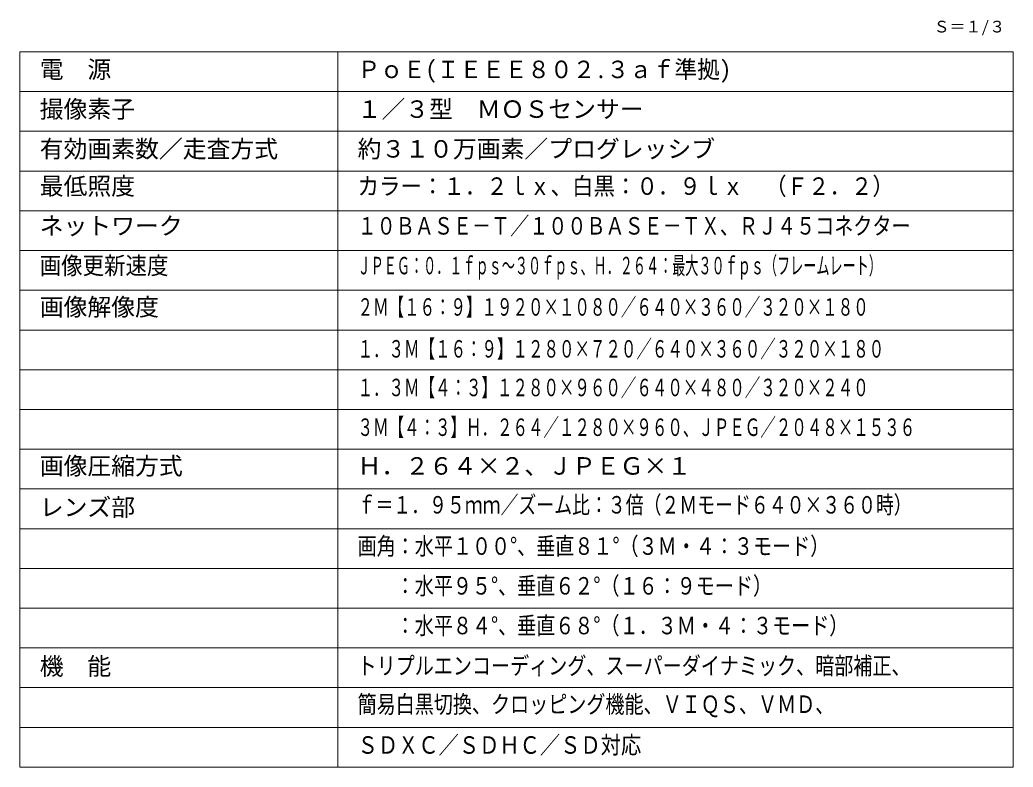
# Model space of a CAD drawing. Units: millimetres, scale not verified. Extents: x -62 to 63, y -116 to 117.
# Drawn here: x -62.5 to 62.5, y -116.4 to -22.4 of the extents above; entities that cross this region are included whole.
import ezdxf
from ezdxf.enums import TextEntityAlignment as Align

# ---------------------------------------------------------------- set-up
doc = ezdxf.new("R2010")
doc.units = ezdxf.units.MM
doc.header["$LTSCALE"] = 0.125
doc.layers.add('0-1_WAKU', color=1, linetype='Continuous', lineweight=18)
doc.layers.add('0-2_MOJI1', color=7, linetype='Continuous')
doc.layers.add('0-3_TOUROKU', color=7, linetype='Continuous')
doc.styles.add('ＭＳ ゴシック', font='')
doc.styles.get('ＭＳ ゴシック').set_extended_font_data('MS Gothic')

msp = doc.modelspace()

# ---------------------------------------------------------------- linework, layer by layer
at = {"layer": '0-1_WAKU', "color": 4}
for p, q in [((-62.4951, -26.3737), (-62.4951, -116.3737)), ((-62.4951, -26.3737), (62.5049, -26.3737)), ((-22.4951, -26.3737), (-22.4951, -116.3737)), ((62.5049, -26.3737), (62.5049, -116.3737)), ((62.5049, -116.3737), (-62.4951, -116.3737))]:
    msp.add_line(p, q, dxfattribs=at)
at = {"layer": '0-1_WAKU'}
for p, q in [((-62.4951, -31.3737), (62.5049, -31.3737)), ((-62.4951, -36.3737), (62.5049, -36.3737)), ((-62.4951, -41.3737), (62.5049, -41.3737)), ((-62.4951, -46.3737), (62.5049, -46.3737)), ((-62.4951, -51.3737), (62.5049, -51.3737)), ((-62.4951, -56.3737), (62.5049, -56.3737)), ((-62.4951, -61.3737), (62.5049, -61.3737)), ((-62.4951, -66.3737), (62.5049, -66.3737)), ((-62.4951, -71.3737), (62.5049, -71.3737)), ((-62.4951, -76.3737), (62.5049, -76.3737)), ((-62.4951, -81.3737), (62.5049, -81.3737)), ((-62.4951, -86.3737), (62.5049, -86.3737)), ((-62.4951, -91.3737), (62.5049, -91.3737)), ((-62.4951, -96.3737), (62.5049, -96.3737)), ((62.5049, -101.3737), (-62.4951, -101.3737)), ((62.5049, -106.3737), (-62.4951, -106.3737)), ((62.5049, -111.3737), (-62.4951, -111.3737))]:
    msp.add_line(p, q, dxfattribs=at)

# ---------------------------------------------------------------- texts
at = {"layer": '0-2_MOJI1', "style": 'ＭＳ ゴシック'}
for s, p in [('電\u3000源', (-59.9951, -30.3409)), ('撮像素子', (-59.9951, -35.3409)), ('１／３型\u3000ＭＯＳセンサー', (-19.9951, -35.3409)), ('有効画素数／走査方式', (-59.9951, -40.3409)), ('約３１０万画素／プログレッシブ', (-19.9951, -40.3409)), ('最低照度', (-59.9951, -45.0268)), ('ネットワーク', (-59.9951, -50.0268)), ('画像解像度', (-59.9951, -60.2329)), ('画像圧縮方式', (-59.9951, -80.2329)), ('Ｈ．２６４×２、ＪＰＥＧ×１', (-19.9951, -80.2329)), ('レンズ部', (-59.9951, -85.428)), ('機\u3000能', (-59.9951, -105.4371))]:
    msp.add_text(s, height=2.199, dxfattribs=at).set_placement(p, align=Align.BOTTOM_LEFT)
for s, width, p in [('ＰｏＥ(ＩＥＥＥ８０２.３ａｆ準拠)', 0.95, (-19.9951, -30.3409)), ('カラー：１．２ｌｘ、白黒：０．９ｌｘ\u3000（Ｆ２．２）', 0.9, (-19.9951, -45.0268)), ('１０ＢＡＳＥ－Ｔ／１００ＢＡＳＥ－ＴＸ、ＲＪ４５コネクター', 0.8, (-19.9951, -50.0268)), ('画像更新速度', 0.9, (-59.9951, -55.0268)), ('ＪＰＥＧ：０．１ｆｐｓ～３０ｆｐｓ、Ｈ．２６４：最大３０ｆｐｓ（フレームレート）', 0.55, (-19.9951, -55.0268)), ('２Ｍ【１６：９】１９２０×１０８０／６４０×３６０／３２０×１８０', 0.65, (-19.9951, -60.2329)), ('１．３Ｍ【１６：９】１２８０×７２０／６４０×３６０／３２０×１８０', 0.65, (-19.9951, -65.5015)), ('１．３Ｍ【４：３】１２８０×９６０／６４０×４８０／３２０×２４０', 0.65, (-19.9951, -70.3648)), ('３Ｍ【４：３】Ｈ．２６４／１２８０×９６０、ＪＰＥＧ／２０４８×１５３６', 0.65, (-19.9951, -75.3632)), ('ｆ＝１．９５ｍｍ／ズーム比：３倍（２Ｍモード６４０×３６０時）', 0.75, (-19.9951, -85.1252)), ('画角：水平１００°、垂直８１°（３Ｍ・４：３モード）', 0.8, (-19.9951, -90.3204)), ('\u3000\u3000：水平９５°、垂直６２°（１６：９モード）', 0.8, (-19.9951, -95.3204)), ('\u3000\u3000：水平８４°、垂直６８°（１．３Ｍ・４：３モード）', 0.8, (-19.9951, -100.3204)), ('トリプルエンコーディング、スーパーダイナミック、暗部補正、', 0.8, (-19.9951, -105.3737)), ('簡易白黒切換、クロッピング機能、ＶＩＱＳ、ＶＭＤ、', 0.8, (-19.9951, -110.2183)), ('ＳＤＸＣ／ＳＤＨＣ／ＳＤ対応', 0.85, (-19.9951, -115.3472))]:
    msp.add_text(s, height=2.199, dxfattribs=dict(at, width=width)).set_placement(p, align=Align.BOTTOM_LEFT)
at = {"layer": '0-3_TOUROKU', "style": 'ＭＳ ゴシック'}
msp.add_text('Ｓ＝１/３', height=1.466, dxfattribs=at).set_placement((52.5049, -24.3737), align=Align.BOTTOM_LEFT)

doc.saveas('drawing.dxf')
